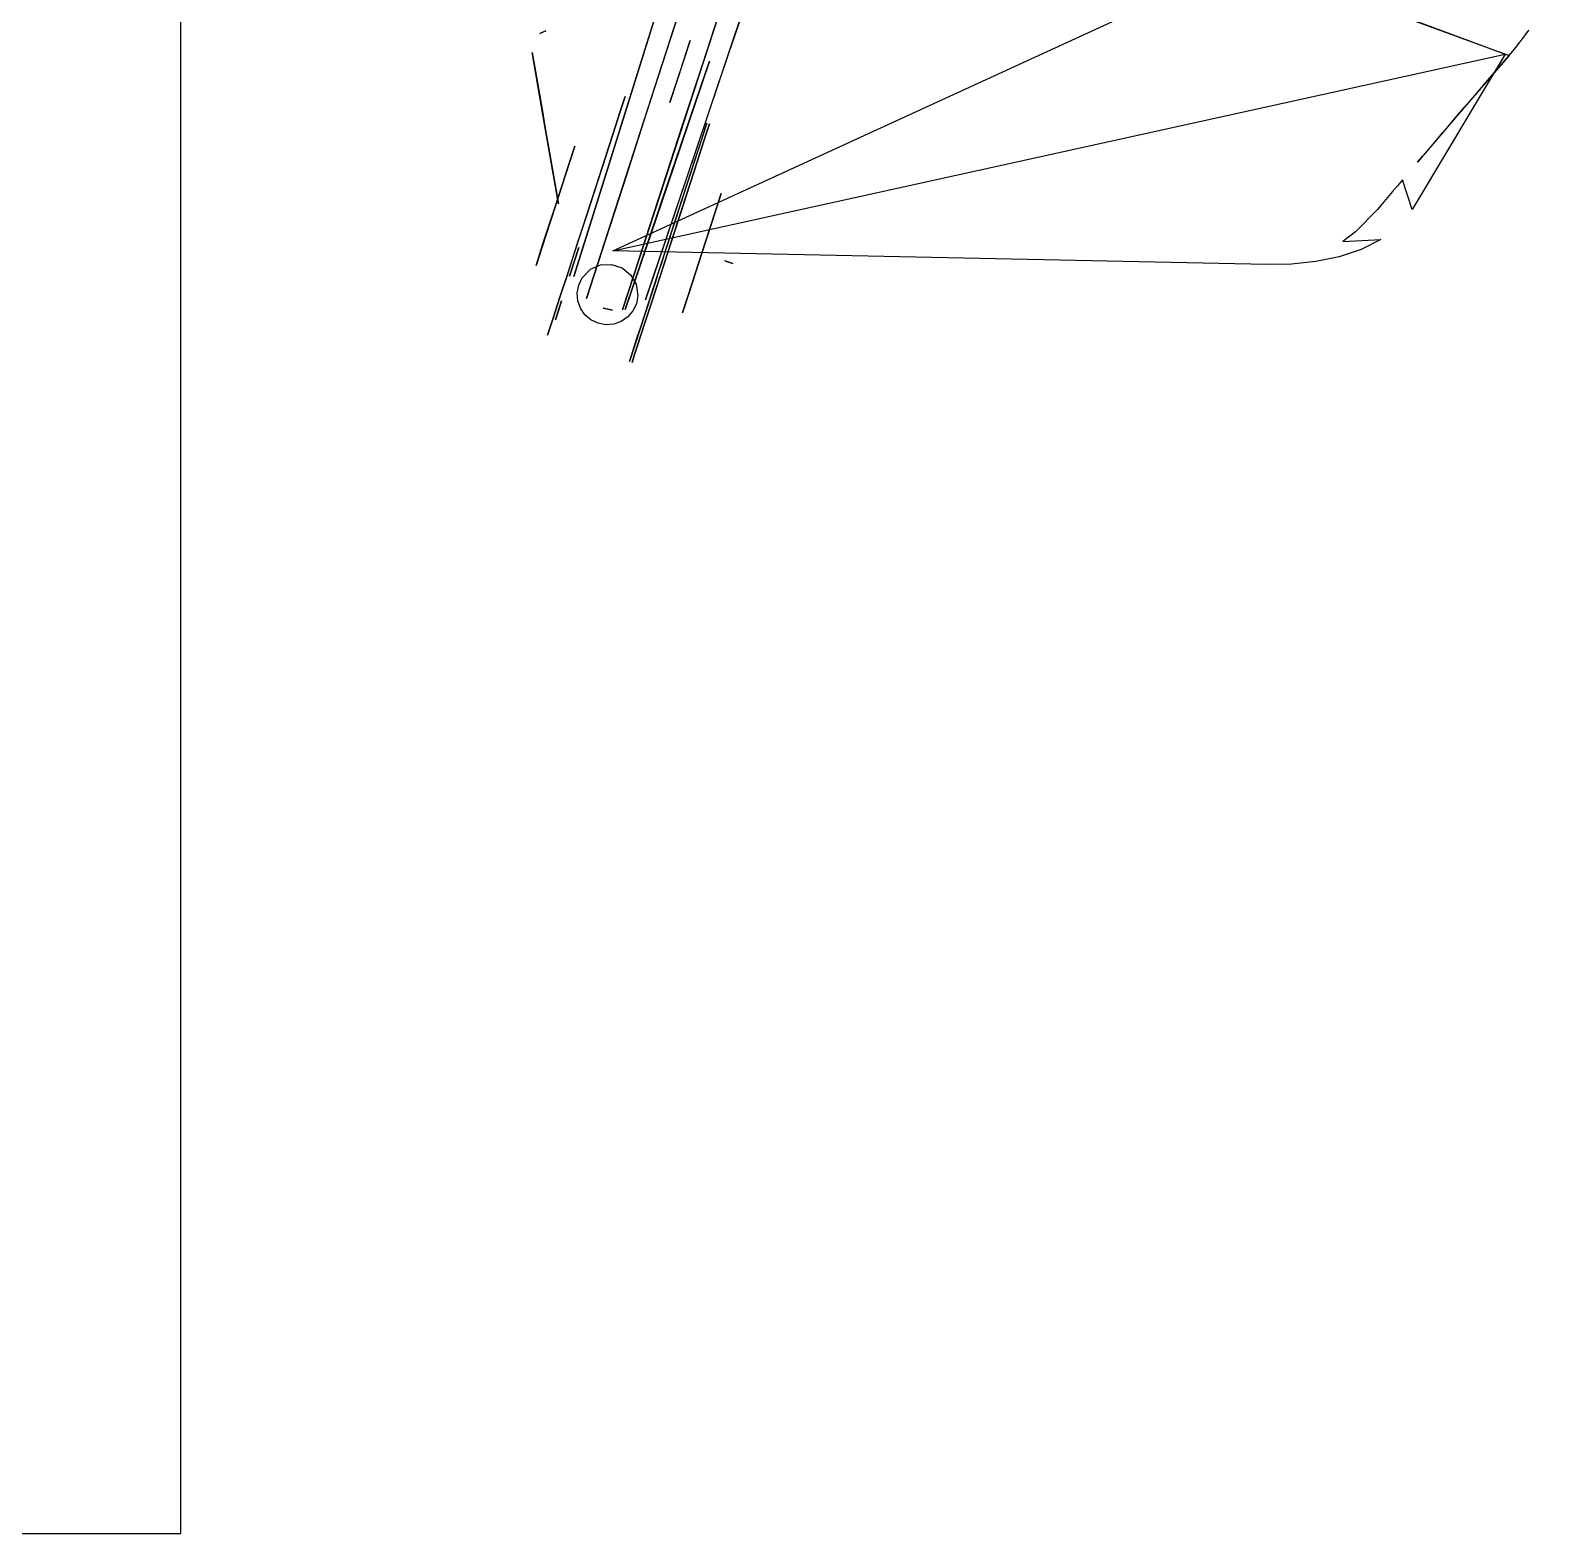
# Model space of a CAD drawing. Header units: millimetres. Extents: x -28.2 to 24.3, y -24.8 to 12.4.
# Drawn here: x 6.4941 to 6.8961, y -5.2741 to -4.8775 of the extents above; entities that cross this region are included whole.
import ezdxf

# ---------------------------------------------------------------- set-up
doc = ezdxf.new("R2010")
doc.units = ezdxf.units.MM
doc.layers.add('FURNISHINGELEMENT', color=8, linetype='Continuous')

msp = doc.modelspace()

# ---------------------------------------------------------------- linework, layer by layer
at = {"layer": 'FURNISHINGELEMENT'}
for p, q in [((6.53384, -5.27408, 1.06), (6.53384, -3.77408, 1.06)), ((6.64781, -4.93559, 0.95071), (6.89606, -4.82165, 0.92881)), ((6.69079, -4.84687, 0.41852), (6.67846, -4.88331, 0.40906)), ((6.66171, -4.86498, 0.41225), (6.64962, -4.90371, 0.40219)), ((6.66716, -4.86685, 0.43117), (6.6619, -4.88311, 0.42642)), ((6.64779, -4.90955, 0.40067), (6.66045, -4.86903, 0.4112)), ((6.65326, -4.90981, 0.41864), (6.66566, -4.87148, 0.42982)), ((6.66949, -4.90982, 0.40217), (6.68259, -4.87109, 0.41223)), ((6.67153, -4.88624, 0.42642), (6.67683, -4.87, 0.43117)), ((6.67153, -4.88624, 0.42642), (6.67683, -4.87, 0.43117)), ((6.67153, -4.88624, 0.42642), (6.67683, -4.87, 0.43117)), ((6.84972, -4.87138, 0.9317), (6.88432, -4.8841, 0.93546)), ((6.67551, -4.87405, 0.42998), (6.66291, -4.91264, 0.41872)), ((6.67551, -4.87405, 0.42998), (6.66291, -4.91264, 0.41872)), ((6.67551, -4.87405, 0.42998), (6.66291, -4.91264, 0.41872)), ((6.85941, -4.87485, 0.9593), (6.87364, -4.88013, 0.9593)), ((6.62855, -4.8783, 0.93377), (6.63011, -4.87756, 0.93353)), ((6.62992, -4.87762, 0.9593), (6.62855, -4.8783, 0.93377)), ((6.63011, -4.87756, 0.93353), (6.62992, -4.87762, 0.9593)), ((6.88778, -4.87979, 0.93369), (6.88812, -4.87934, 0.93345)), ((6.88812, -4.87934, 0.93345), (6.88862, -4.87865, 0.93309)), ((6.88862, -4.87865, 0.93309), (6.88894, -4.87821, 0.93281)), ((6.88894, -4.87821, 0.93281), (6.88941, -4.87755, 0.93239)), ((6.88941, -4.87755, 0.93239), (6.88957, -4.87733, 0.93225)), ((6.62999, -4.90321, 0.94112), (6.62651, -4.88324, 0.93521)), ((6.62651, -4.88324, 0.93521), (6.62738, -4.88823, 0.93669)), ((6.6619, -4.88311, 0.42642), (6.65664, -4.89937, 0.42168)), ((6.6682, -4.8801, 0.42783), (6.66288, -4.89648, 0.42303)), ((6.66554, -4.88829, 0.42543), (6.6682, -4.8801, 0.42783)), ((6.67846, -4.88331, 0.40906), (6.66743, -4.91593, 0.40058)), ((6.87364, -4.88013, 0.9593), (6.88331, -4.88373, 0.9593)), ((6.88432, -4.8841, 0.93546), (6.88471, -4.88365, 0.93531)), ((6.88471, -4.88365, 0.93531), (6.8849, -4.88343, 0.93523)), ((6.8849, -4.88343, 0.93523), (6.88565, -4.88251, 0.93492)), ((6.88565, -4.88251, 0.93492), (6.88638, -4.88161, 0.93455)), ((6.88638, -4.88161, 0.93455), (6.88656, -4.88138, 0.93445)), ((6.88656, -4.88138, 0.93445), (6.88727, -4.88046, 0.93405)), ((6.88727, -4.88046, 0.93405), (6.88778, -4.87979, 0.93369)), ((6.64781, -4.93559, 0.95071), (6.88331, -4.88373, 0.9593)), ((6.67332, -4.88556, 0.39473), (6.66211, -4.91851, 0.38692)), ((6.66217, -4.91833, 0.38696), (6.67332, -4.88556, 0.39473)), ((6.66623, -4.90248, 0.42168), (6.67153, -4.88624, 0.42642)), ((6.66623, -4.90248, 0.42168), (6.67153, -4.88624, 0.42642)), ((6.66623, -4.90248, 0.42168), (6.67153, -4.88624, 0.42642)), ((6.88432, -4.8841, 0.93546), (6.87084, -4.89977, 0.94011)), ((6.88432, -4.8841, 0.93546), (6.87084, -4.89977, 0.94011)), ((6.88432, -4.8841, 0.93546), (6.87084, -4.89977, 0.94011)), ((6.88432, -4.8841, 0.93546), (6.87084, -4.89977, 0.94011)), ((6.88331, -4.88373, 0.9593), (6.87595, -4.896, 0.9593)), ((6.88331, -4.88373, 0.9593), (6.87595, -4.896, 0.9593)), ((6.88095, -4.88802, 0.93662), (6.88263, -4.88606, 0.93604)), ((6.88095, -4.88802, 0.93662), (6.88263, -4.88606, 0.93604)), ((6.88095, -4.88802, 0.93662), (6.88263, -4.88606, 0.93604)), ((6.88095, -4.88802, 0.93662), (6.88263, -4.88606, 0.93604)), ((6.88263, -4.88606, 0.93604), (6.88432, -4.8841, 0.93546)), ((6.88263, -4.88606, 0.93604), (6.88432, -4.8841, 0.93546)), ((6.88263, -4.88606, 0.93604), (6.88432, -4.8841, 0.93546)), ((6.88263, -4.88606, 0.93604), (6.88432, -4.8841, 0.93546)), ((6.62738, -4.88823, 0.93669), (6.62825, -4.89323, 0.93817)), ((6.66288, -4.89648, 0.42303), (6.66554, -4.88829, 0.42543)), ((6.87758, -4.89194, 0.93779), (6.87926, -4.88998, 0.93721)), ((6.87758, -4.89194, 0.93779), (6.87926, -4.88998, 0.93721)), ((6.87758, -4.89194, 0.93779), (6.87926, -4.88998, 0.93721)), ((6.87758, -4.89194, 0.93779), (6.87926, -4.88998, 0.93721)), ((6.87926, -4.88998, 0.93721), (6.88095, -4.88802, 0.93662)), ((6.87926, -4.88998, 0.93721), (6.88095, -4.88802, 0.93662)), ((6.87926, -4.88998, 0.93721), (6.88095, -4.88802, 0.93662)), ((6.87926, -4.88998, 0.93721), (6.88095, -4.88802, 0.93662)), ((6.62825, -4.89323, 0.93817), (6.62912, -4.89822, 0.93965)), ((6.65036, -4.89701, 0.35097), (6.65104, -4.8949, 0.34269)), ((6.65104, -4.8949, 0.34269), (6.65036, -4.89701, 0.33442)), ((6.87421, -4.89585, 0.93895), (6.87589, -4.89389, 0.93837)), ((6.87421, -4.89585, 0.93895), (6.87589, -4.89389, 0.93837)), ((6.87421, -4.89585, 0.93895), (6.87589, -4.89389, 0.93837)), ((6.87421, -4.89585, 0.93895), (6.87589, -4.89389, 0.93837)), ((6.87589, -4.89389, 0.93837), (6.87758, -4.89194, 0.93779)), ((6.87589, -4.89389, 0.93837), (6.87758, -4.89194, 0.93779)), ((6.87589, -4.89389, 0.93837), (6.87758, -4.89194, 0.93779)), ((6.87589, -4.89389, 0.93837), (6.87758, -4.89194, 0.93779)), ((6.62912, -4.89822, 0.93965), (6.62999, -4.90321, 0.94112)), ((6.6478, -4.90488, 0.3653), (6.64967, -4.89912, 0.35924)), ((6.64967, -4.89912, 0.32615), (6.6478, -4.90488, 0.32009)), ((6.64967, -4.89912, 0.35924), (6.65036, -4.89701, 0.35097)), ((6.65036, -4.89701, 0.33442), (6.64967, -4.89912, 0.32615)), ((6.65664, -4.89937, 0.42168), (6.65138, -4.91563, 0.41694)), ((6.87595, -4.896, 0.9593), (6.86858, -4.90827, 0.9593)), ((6.87595, -4.896, 0.9593), (6.86858, -4.90827, 0.9593)), ((6.87084, -4.89977, 0.94011), (6.87252, -4.89781, 0.93953)), ((6.87084, -4.89977, 0.94011), (6.87252, -4.89781, 0.93953)), ((6.87084, -4.89977, 0.94011), (6.87252, -4.89781, 0.93953)), ((6.87084, -4.89977, 0.94011), (6.87252, -4.89781, 0.93953)), ((6.87252, -4.89781, 0.93953), (6.87421, -4.89585, 0.93895)), ((6.87252, -4.89781, 0.93953), (6.87421, -4.89585, 0.93895)), ((6.87252, -4.89781, 0.93953), (6.87421, -4.89585, 0.93895)), ((6.87252, -4.89781, 0.93953), (6.87421, -4.89585, 0.93895)), ((6.63348, -4.92317, 0.94704), (6.62999, -4.90321, 0.94112)), ((6.62999, -4.90321, 0.94112), (6.63086, -4.9082, 0.9426)), ((6.64962, -4.90371, 0.40219), (6.63752, -4.94243, 0.39212)), ((6.66092, -4.91873, 0.41694), (6.66623, -4.90248, 0.42168)), ((6.66092, -4.91873, 0.41694), (6.66623, -4.90248, 0.42168)), ((6.66092, -4.91873, 0.41694), (6.66623, -4.90248, 0.42168)), ((6.67262, -4.90191, 0.34269), (6.6656, -4.92353, 0.34269)), ((6.67262, -4.90191, 0.34269), (6.6656, -4.92353, 0.34269)), ((6.67125, -4.90612, 0.35924), (6.67227, -4.90298, 0.35126)), ((6.67125, -4.90612, 0.35924), (6.67227, -4.90298, 0.35126)), ((6.67227, -4.90298, 0.35126), (6.67262, -4.90191, 0.34269)), ((6.67227, -4.90298, 0.35126), (6.67262, -4.90191, 0.34269)), ((6.67263, -4.90424, 0.33442), (6.67332, -4.90214, 0.34269)), ((6.67332, -4.90214, 0.34269), (6.67263, -4.90424, 0.35097)), ((6.87084, -4.89977, 0.94011), (6.86019, -4.91221, 0.94379)), ((6.86684, -4.90443, 0.94149), (6.86817, -4.90288, 0.94103)), ((6.86817, -4.90288, 0.94103), (6.86951, -4.90133, 0.94057)), ((6.86951, -4.90133, 0.94057), (6.87084, -4.89977, 0.94011)), ((6.64593, -4.91064, 0.37135), (6.6478, -4.90488, 0.3653)), ((6.6478, -4.90488, 0.32009), (6.64593, -4.91064, 0.31404)), ((6.66962, -4.91113, 0.36609), (6.67125, -4.90612, 0.35924)), ((6.66962, -4.91113, 0.36609), (6.67125, -4.90612, 0.35924)), ((6.67008, -4.91211, 0.32009), (6.67195, -4.90635, 0.32615)), ((6.67195, -4.90635, 0.35924), (6.67008, -4.91211, 0.3653)), ((6.67195, -4.90635, 0.32615), (6.67263, -4.90424, 0.33442)), ((6.67263, -4.90424, 0.35097), (6.67195, -4.90635, 0.35924)), ((6.86285, -4.9091, 0.94287), (6.86418, -4.90754, 0.94241)), ((6.86418, -4.90754, 0.94241), (6.86551, -4.90599, 0.94195)), ((6.86551, -4.90599, 0.94195), (6.86684, -4.90443, 0.94149)), ((6.63086, -4.9082, 0.9426), (6.63173, -4.91319, 0.94408)), ((6.63776, -4.90798, 0.37135), (6.6352, -4.91585, 0.37357)), ((6.63601, -4.91337, 0.37287), (6.63776, -4.90798, 0.37135)), ((6.63752, -4.94243, 0.39212), (6.64779, -4.90955, 0.40067)), ((6.64086, -4.94815, 0.40745), (6.65326, -4.90981, 0.41864)), ((6.64593, -4.91064, 0.31404), (6.64267, -4.92067, 0.31121)), ((6.64338, -4.91851, 0.37357), (6.64593, -4.91064, 0.37135)), ((6.65639, -4.94855, 0.39211), (6.66949, -4.90982, 0.40217)), ((6.66751, -4.91765, 0.37135), (6.66962, -4.91113, 0.36609)), ((6.66751, -4.91765, 0.37135), (6.66962, -4.91113, 0.36609)), ((6.86858, -4.90827, 0.9593), (6.85873, -4.92469, 0.9593)), ((6.86858, -4.90827, 0.9593), (6.85873, -4.92469, 0.9593)), ((6.86019, -4.91221, 0.94379), (6.86152, -4.91065, 0.94333)), ((6.86152, -4.91065, 0.94333), (6.86285, -4.9091, 0.94287)), ((6.63173, -4.91319, 0.94408), (6.63261, -4.91818, 0.94556)), ((6.63265, -4.92372, 0.37579), (6.63601, -4.91337, 0.37287)), ((6.65138, -4.91563, 0.41694), (6.64699, -4.9292, 0.41298)), ((6.66291, -4.91264, 0.41872), (6.65032, -4.95122, 0.40745)), ((6.66291, -4.91264, 0.41872), (6.65032, -4.95122, 0.40745)), ((6.66291, -4.91264, 0.41872), (6.65032, -4.95122, 0.40745)), ((6.66821, -4.91787, 0.31404), (6.67008, -4.91211, 0.32009)), ((6.67008, -4.91211, 0.3653), (6.66821, -4.91787, 0.37135)), ((6.63261, -4.91818, 0.94556), (6.63348, -4.92317, 0.94704)), ((6.6352, -4.91585, 0.37357), (6.63265, -4.92372, 0.37579)), ((6.64082, -4.92637, 0.37579), (6.64338, -4.91851, 0.37357)), ((6.65103, -4.95111, 0.3792), (6.66217, -4.91833, 0.38696)), ((6.66211, -4.91851, 0.38692), (6.65103, -4.95111, 0.3792)), ((6.66743, -4.91593, 0.40058), (6.65639, -4.94855, 0.39211)), ((6.6565, -4.93229, 0.41298), (6.66092, -4.91873, 0.41694)), ((6.6565, -4.93229, 0.41298), (6.66092, -4.91873, 0.41694)), ((6.6565, -4.93229, 0.41298), (6.66092, -4.91873, 0.41694)), ((6.66495, -4.92791, 0.31121), (6.66821, -4.91787, 0.31404)), ((6.66504, -4.92524, 0.37466), (6.66751, -4.91765, 0.37135)), ((6.66504, -4.92524, 0.37466), (6.66751, -4.91765, 0.37135)), ((6.66821, -4.91787, 0.37135), (6.66565, -4.92574, 0.37357)), ((6.85489, -4.91844, 0.94564), (6.85356, -4.92, 0.9461)), ((6.85489, -4.91844, 0.94564), (6.85356, -4.92, 0.9461)), ((6.85621, -4.91688, 0.94518), (6.85489, -4.91844, 0.94564)), ((6.85621, -4.91688, 0.94518), (6.85489, -4.91844, 0.94564)), ((6.85873, -4.92469, 0.9593), (6.85621, -4.91688, 0.94518)), ((6.85873, -4.92469, 0.9593), (6.85621, -4.91688, 0.94518)), ((6.62928, -4.93407, 0.37287), (6.63265, -4.92372, 0.37579)), ((6.63265, -4.92372, 0.3096), (6.62928, -4.93407, 0.31252)), ((6.63265, -4.92372, 0.37579), (6.63009, -4.93159, 0.37357)), ((6.63009, -4.93159, 0.31182), (6.63265, -4.92372, 0.3096)), ((6.64267, -4.92067, 0.31121), (6.64082, -4.92637, 0.3096)), ((6.6656, -4.92353, 0.34269), (6.66549, -4.92387, 0.34001)), ((6.6656, -4.92353, 0.34269), (6.66549, -4.92387, 0.34001)), ((6.67638, -4.92053, 0.31404), (6.67383, -4.9284, 0.31182)), ((6.67463, -4.92591, 0.31252), (6.67638, -4.92053, 0.31404)), ((6.85092, -4.92313, 0.94703), (6.84959, -4.92469, 0.94749)), ((6.85092, -4.92313, 0.94703), (6.84959, -4.92469, 0.94749)), ((6.85224, -4.92156, 0.94656), (6.85092, -4.92313, 0.94703)), ((6.85224, -4.92156, 0.94656), (6.85092, -4.92313, 0.94703)), ((6.85356, -4.92, 0.9461), (6.85224, -4.92156, 0.94656)), ((6.85356, -4.92, 0.9461), (6.85224, -4.92156, 0.94656)), ((6.64082, -4.92637, 0.3096), (6.63826, -4.93424, 0.31182)), ((6.63897, -4.93207, 0.37418), (6.64082, -4.92637, 0.37579)), ((6.6624, -4.93338, 0.37579), (6.66504, -4.92524, 0.37466)), ((6.6624, -4.93338, 0.37579), (6.66504, -4.92524, 0.37466)), ((6.66565, -4.92574, 0.37357), (6.6631, -4.93361, 0.37579)), ((6.66466, -4.92642, 0.33537), (6.664, -4.92846, 0.33373)), ((6.66466, -4.92642, 0.33537), (6.664, -4.92846, 0.33373)), ((6.66517, -4.92485, 0.33752), (6.66466, -4.92642, 0.33537)), ((6.66517, -4.92485, 0.33752), (6.66466, -4.92642, 0.33537)), ((6.66549, -4.92387, 0.34001), (6.66517, -4.92485, 0.33752)), ((6.66549, -4.92387, 0.34001), (6.66517, -4.92485, 0.33752)), ((6.67127, -4.93626, 0.3096), (6.67463, -4.92591, 0.31252)), ((6.84959, -4.92469, 0.94749), (6.84379, -4.93064, 0.94925)), ((6.84959, -4.92469, 0.94749), (6.84379, -4.93064, 0.94925)), ((6.63009, -4.93159, 0.37357), (6.62753, -4.93946, 0.37135)), ((6.62753, -4.93946, 0.31404), (6.63009, -4.93159, 0.31182)), ((6.64699, -4.9292, 0.41298), (6.64393, -4.93867, 0.41022)), ((6.66322, -4.93083, 0.33269), (6.6624, -4.93338, 0.33234)), ((6.66322, -4.93083, 0.33269), (6.6624, -4.93338, 0.33234)), ((6.6631, -4.93361, 0.3096), (6.66495, -4.92791, 0.31121)), ((6.664, -4.92846, 0.33373), (6.66322, -4.93083, 0.33269)), ((6.664, -4.92846, 0.33373), (6.66322, -4.93083, 0.33269)), ((6.67383, -4.9284, 0.31182), (6.67127, -4.93626, 0.3096)), ((6.84379, -4.93064, 0.94925), (6.84047, -4.93319, 0.95)), ((6.84379, -4.93064, 0.94925), (6.84047, -4.93319, 0.95)), ((6.62753, -4.93946, 0.37135), (6.62928, -4.93407, 0.37287)), ((6.62928, -4.93407, 0.31252), (6.62753, -4.93946, 0.31404)), ((6.63571, -4.94211, 0.37135), (6.63897, -4.93207, 0.37418)), ((6.63826, -4.93424, 0.31182), (6.63571, -4.94211, 0.31404)), ((6.63638, -4.94233, 0.37135), (6.63885, -4.93474, 0.37466)), ((6.63885, -4.93474, 0.37466), (6.63762, -4.93854, 0.37301)), ((6.82043, -4.93921, 0.95179), (6.64781, -4.93559, 0.95071)), ((6.82043, -4.93921, 0.95179), (6.64781, -4.93559, 0.95071)), ((6.65341, -4.94175, 0.41022), (6.6565, -4.93229, 0.41298)), ((6.65341, -4.94175, 0.41022), (6.6565, -4.93229, 0.41298)), ((6.65341, -4.94175, 0.41022), (6.6565, -4.93229, 0.41298)), ((6.65975, -4.94153, 0.37466), (6.6624, -4.93338, 0.37579)), ((6.65975, -4.94153, 0.37466), (6.6624, -4.93338, 0.37579)), ((6.66054, -4.94148, 0.31182), (6.6631, -4.93361, 0.3096)), ((6.6631, -4.93361, 0.37579), (6.66124, -4.93931, 0.37418)), ((6.6624, -4.93338, 0.33234), (6.66157, -4.93593, 0.33269)), ((6.6624, -4.93338, 0.33234), (6.66157, -4.93593, 0.33269)), ((6.84526, -4.93529, 0.9593), (6.83949, -4.93721, 0.9593)), ((6.84526, -4.93529, 0.9593), (6.83949, -4.93721, 0.9593)), ((6.84047, -4.93319, 0.95), (6.85049, -4.9326, 0.9593)), ((6.84047, -4.93319, 0.95), (6.85049, -4.9326, 0.9593)), ((6.85049, -4.9326, 0.9593), (6.84526, -4.93529, 0.9593)), ((6.85049, -4.9326, 0.9593), (6.84526, -4.93529, 0.9593)), ((6.63762, -4.93854, 0.37301), (6.637, -4.94043, 0.37218)), ((6.64393, -4.93867, 0.41022), (6.64086, -4.94815, 0.40745)), ((6.64191, -4.94049, 0.37309), (6.64451, -4.93934, 0.37384)), ((6.64451, -4.93934, 0.37384), (6.64743, -4.93918, 0.3742)), ((6.64743, -4.93918, 0.3742), (6.65023, -4.94009, 0.3742)), ((6.66124, -4.93931, 0.37418), (6.65798, -4.94935, 0.37135)), ((6.6608, -4.93831, 0.33373), (6.66013, -4.94035, 0.33537)), ((6.6608, -4.93831, 0.33373), (6.66013, -4.94035, 0.33537)), ((6.66157, -4.93593, 0.33269), (6.6608, -4.93831, 0.33373)), ((6.66157, -4.93593, 0.33269), (6.6608, -4.93831, 0.33373)), ((6.66791, -4.94662, 0.31252), (6.67127, -4.93626, 0.3096)), ((6.67127, -4.93626, 0.37579), (6.66791, -4.94662, 0.37287)), ((6.66871, -4.94413, 0.37357), (6.67127, -4.93626, 0.37579)), ((6.67127, -4.93626, 0.3096), (6.66942, -4.94197, 0.31121)), ((6.67944, -4.93892, 0.34269), (6.67737, -4.93825, 0.35979)), ((6.67737, -4.93825, 0.35979), (6.67842, -4.93859, 0.35113)), ((6.67842, -4.93859, 0.35113), (6.67944, -4.93892, 0.34269)), ((6.82692, -4.93911, 0.9593), (6.82043, -4.93921, 0.9593)), ((6.82692, -4.93911, 0.9593), (6.82043, -4.93921, 0.9593)), ((6.83333, -4.93846, 0.9593), (6.82692, -4.93911, 0.9593)), ((6.83333, -4.93846, 0.9593), (6.82692, -4.93911, 0.9593)), ((6.83949, -4.93721, 0.9593), (6.83333, -4.93846, 0.9593)), ((6.83949, -4.93721, 0.9593), (6.83333, -4.93846, 0.9593)), ((6.63571, -4.94211, 0.31404), (6.63384, -4.94787, 0.32009)), ((6.63384, -4.94787, 0.3653), (6.63571, -4.94211, 0.37135)), ((6.637, -4.94043, 0.37218), (6.63638, -4.94233, 0.37135)), ((6.63879, -4.94464, 0.38806), (6.63969, -4.94275, 0.38806)), ((6.63969, -4.94275, 0.38806), (6.64191, -4.94049, 0.37309)), ((6.65023, -4.94009, 0.3742), (6.65249, -4.94193, 0.37384)), ((6.65032, -4.95122, 0.40745), (6.65341, -4.94175, 0.41022)), ((6.65032, -4.95122, 0.40745), (6.65341, -4.94175, 0.41022)), ((6.65032, -4.95122, 0.40745), (6.65341, -4.94175, 0.41022)), ((6.6592, -4.94323, 0.34269), (6.65217, -4.96486, 0.34269)), ((6.6592, -4.94323, 0.34269), (6.65217, -4.96486, 0.34269)), ((6.65249, -4.94193, 0.37384), (6.65392, -4.94439, 0.37309)), ((6.65728, -4.94912, 0.37135), (6.65975, -4.94153, 0.37466)), ((6.65798, -4.94935, 0.31404), (6.66054, -4.94148, 0.31182)), ((6.65852, -4.94532, 0.37301), (6.65975, -4.94153, 0.37466)), ((6.6593, -4.9429, 0.34001), (6.6592, -4.94323, 0.34269)), ((6.6593, -4.9429, 0.34001), (6.6592, -4.94323, 0.34269)), ((6.65962, -4.94191, 0.33752), (6.6593, -4.9429, 0.34001)), ((6.65962, -4.94191, 0.33752), (6.6593, -4.9429, 0.34001)), ((6.66013, -4.94035, 0.33537), (6.65962, -4.94191, 0.33752)), ((6.66013, -4.94035, 0.33537), (6.65962, -4.94191, 0.33752)), ((6.66942, -4.94197, 0.31121), (6.66616, -4.952, 0.31404)), ((6.63384, -4.94787, 0.32009), (6.63197, -4.95363, 0.32615)), ((6.63197, -4.95363, 0.35924), (6.63384, -4.94787, 0.3653)), ((6.63841, -4.94669, 0.38806), (6.63879, -4.94464, 0.38806)), ((6.63857, -4.94878, 0.38806), (6.63841, -4.94669, 0.38806)), ((6.65392, -4.94439, 0.37309), (6.65439, -4.94753, 0.38806)), ((6.65439, -4.94753, 0.38806), (6.65401, -4.94958, 0.38806)), ((6.65728, -4.94912, 0.37135), (6.6579, -4.94722, 0.37218)), ((6.6579, -4.94722, 0.37218), (6.65852, -4.94532, 0.37301)), ((6.66616, -4.952, 0.37135), (6.66871, -4.94413, 0.37357)), ((6.66616, -4.952, 0.31404), (6.66791, -4.94662, 0.31252)), ((6.66791, -4.94662, 0.37287), (6.66616, -4.952, 0.37135)), ((6.63264, -4.95385, 0.35924), (6.63427, -4.94885, 0.36609)), ((6.63345, -4.95135, 0.36267), (6.63264, -4.95385, 0.35924)), ((6.63427, -4.94885, 0.36609), (6.63345, -4.95135, 0.36267)), ((6.63927, -4.95074, 0.38806), (6.63857, -4.94878, 0.38806)), ((6.64045, -4.95247, 0.38806), (6.63927, -4.95074, 0.38806)), ((6.64525, -4.95074, 0.40715), (6.64662, -4.95102, 0.40719)), ((6.64776, -4.95126, 0.40722), (6.64525, -4.95074, 0.40715)), ((6.64662, -4.95102, 0.40719), (6.64776, -4.95126, 0.40722)), ((6.65311, -4.95147, 0.38806), (6.65175, -4.95306, 0.38806)), ((6.65401, -4.94958, 0.38806), (6.65311, -4.95147, 0.38806)), ((6.65517, -4.95564, 0.36609), (6.65728, -4.94912, 0.37135)), ((6.65517, -4.95564, 0.36609), (6.65728, -4.94912, 0.37135)), ((6.65798, -4.94935, 0.37135), (6.65611, -4.95511, 0.3653)), ((6.65611, -4.95511, 0.32009), (6.65798, -4.94935, 0.31404)), ((6.63128, -4.95574, 0.33442), (6.6306, -4.95785, 0.34269)), ((6.6306, -4.95785, 0.34269), (6.63128, -4.95574, 0.35097)), ((6.63197, -4.95363, 0.32615), (6.63128, -4.95574, 0.33442)), ((6.63128, -4.95574, 0.35097), (6.63197, -4.95363, 0.35924)), ((6.64204, -4.95382, 0.38806), (6.64045, -4.95247, 0.38806)), ((6.64393, -4.95472, 0.38806), (6.64204, -4.95382, 0.38806)), ((6.64598, -4.9551, 0.38806), (6.64393, -4.95472, 0.38806)), ((6.64806, -4.95494, 0.38806), (6.64598, -4.9551, 0.38806)), ((6.65003, -4.95424, 0.38806), (6.64806, -4.95494, 0.38806)), ((6.65175, -4.95306, 0.38806), (6.65003, -4.95424, 0.38806)), ((6.65354, -4.96064, 0.35924), (6.65517, -4.95564, 0.36609)), ((6.65611, -4.95511, 0.3653), (6.65424, -4.96087, 0.35924)), ((6.65424, -4.96087, 0.32615), (6.65611, -4.95511, 0.32009)), ((6.65435, -4.95814, 0.36267), (6.65517, -4.95564, 0.36609)), ((6.65354, -4.96064, 0.35924), (6.65435, -4.95814, 0.36267)), ((6.65217, -4.96486, 0.34269), (6.65252, -4.96378, 0.35126)), ((6.65217, -4.96486, 0.34269), (6.65252, -4.96378, 0.35126)), ((6.65252, -4.96378, 0.35126), (6.65354, -4.96064, 0.35924)), ((6.65252, -4.96378, 0.35126), (6.65354, -4.96064, 0.35924)), ((6.65356, -4.96298, 0.35097), (6.65287, -4.96508, 0.34269)), ((6.65287, -4.96508, 0.34269), (6.65356, -4.96298, 0.33442)), ((6.65424, -4.96087, 0.35924), (6.65356, -4.96298, 0.35097)), ((6.65356, -4.96298, 0.33442), (6.65424, -4.96087, 0.32615)), ((5.53384, -5.27408, 1.06), (6.53384, -5.27408, 1.06))]:
    msp.add_line(p, q, dxfattribs=at)

doc.saveas('drawing.dxf')
